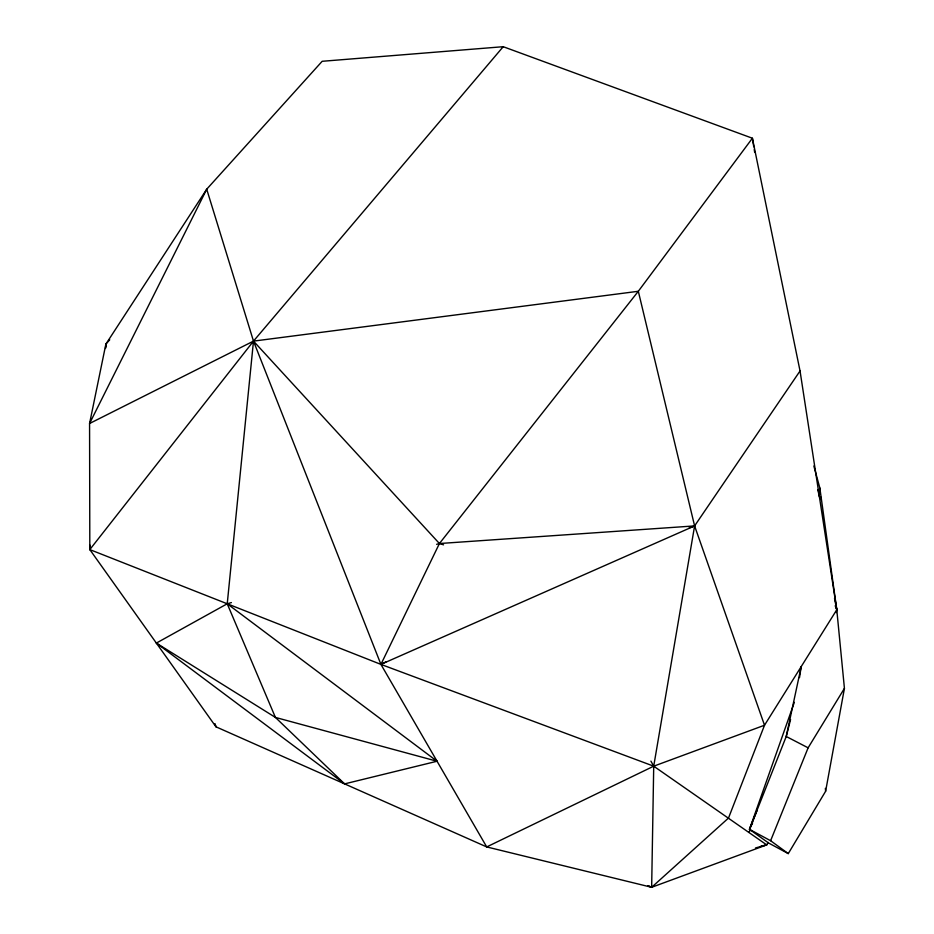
<?xml version="1.0" encoding="UTF-8"?>
<svg xmlns="http://www.w3.org/2000/svg" width="934" height="934" viewBox="0 0 934 934"><rect width="100%" height="100%" fill="white"/><g stroke="black" fill="none" stroke-linecap="round" stroke-linejoin="round"><path stroke-width="1.4" d="M753.773 146.755L752.395 138.232L638.319 291.28L694.604 525.912L653.718 766.184L651.652 887.3L486.707 846.928L215.964 726.815L89.816 549.589L89.571 423.499L105.869 344.132L206.718 189.205L322.172 61.294L503.216 46.7L752.395 138.232L800.041 370.961L836.782 609.762L844.429 688.358L825.621 791.261L788.273 853.606L768.519 842.958L749.477 829.345L794.32 702.356M768.192 842.433L766.709 844.885L653.718 766.184L380.92 664.389L89.816 549.589L90.154 545.258M105.53 348.475L105.869 344.132L109.745 339.778M344.599 783.883L156.363 643.082L227.231 603.784L437.054 761.245L344.599 783.883L275.413 717.417L227.231 603.784L253.488 341.12L206.718 189.205L89.571 423.499L253.488 341.12L638.319 291.28L439.424 543.53L380.92 664.389L486.707 846.928L653.718 766.184L764.514 725.239L836.782 609.762L819.842 488.003L813.853 465.996M799.504 677.617L801.209 666.596L786.23 736.482L749.477 829.345L770.608 840.717L788.273 853.606M836.315 612.599L836.782 609.762L834.517 598.367M790.573 719.542L786.23 736.482L808.12 747.819L770.608 840.717M757.089 810.502L749.477 829.345L752.617 822.877M748.905 832.381L750.422 829.906M808.12 747.819L844.429 688.358M503.216 46.7L253.488 341.12L380.92 664.389L694.604 525.912L800.041 370.961M89.816 549.589L253.488 341.12L439.424 543.53L443.545 544.837M380.92 664.389L386.104 661.739M761.035 846.146L766.709 844.885L651.652 887.3L647.647 885.63M689.129 527.897L694.604 525.912L764.514 725.239L728.508 818.044L651.652 887.3L648.99 886.144M227.231 603.784L231.41 602.593M436.622 544.324L439.424 543.53L694.604 525.912M755.501 847.955L766.709 844.885M437.054 761.245L275.413 717.417L156.363 643.082M650.905 761.105L653.718 766.184M835.206 605.769L836.782 609.762M214.995 724.072L215.964 726.815L215.03 724.06M817.845 489.813L819.422 496.911M754.228 149.592L754.695 152.429M825.364 788.378L825.621 791.261M819.842 488.003L820.297 493.747M820.531 496.619L820.764 499.503M105.869 344.132L106.021 347.028"/></g></svg>
